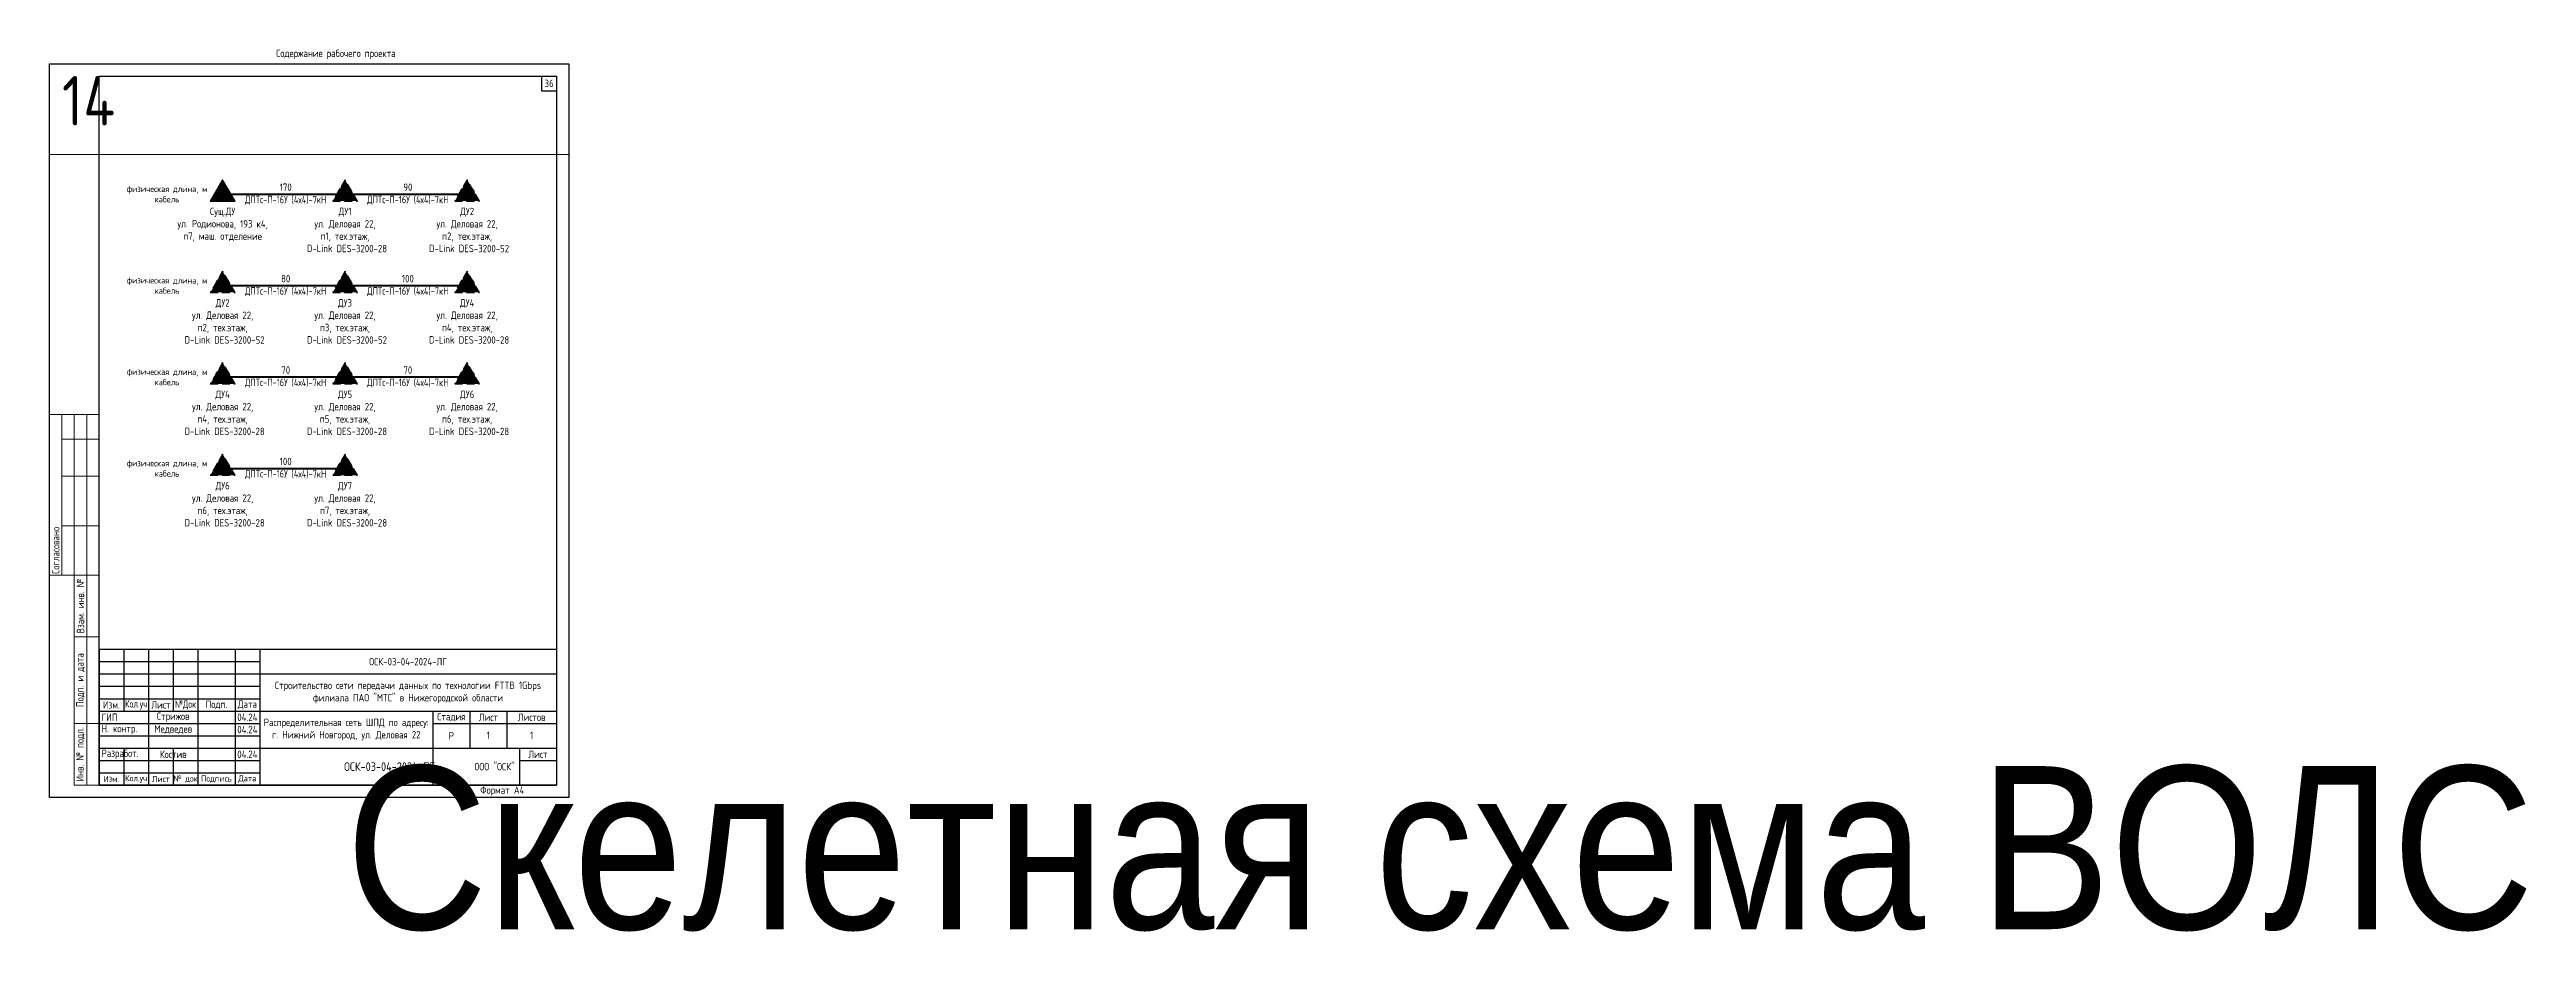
# Paper-space layout '14' of a CAD drawing. Extents: x 0 to 1002, y -54 to 303.
# The model-space entities are those that its viewports show. They can reach past a viewport. Long polylines and large blocks are cut down to what shows.
import ezdxf
from ezdxf.enums import TextEntityAlignment as Align

# ---------------------------------------------------------------- set-up
doc = ezdxf.new("R2018")
doc.units = 0
doc.header["$MEASUREMENT"] = 0
doc.linetypes.add('HIDDEN2', pattern=[4.7625, 3.175, -1.5875])
doc.layers.get('0').update_dxf_attribs({"linetype": 'CONTINUOUS'})
doc.layers.get('Defpoints').update_dxf_attribs({"linetype": 'CONTINUOUS'})
doc.layers.add('ВЭ', color=1, linetype='CONTINUOUS')
doc.styles.get("Standard").update_dxf_attribs({"font": ''})
doc.styles.add('мой', font='', dxfattribs={"width": 0.9, "height": 3})
doc.styles.get('Standard').set_extended_font_data('GOST Common')
doc.styles.get('мой').set_extended_font_data('GOST Common')

# ---------------------------------------------------------------- blocks, each defined once
blk = doc.blocks.new('*T56')
at = {"color": 0, "linetype": 'ByBlock', "lineweight": -2, "transparency": 16777216}
for p, q in [((0, 0), (6, 0)), ((0, 0), (0, -6)), ((6, 0), (6, -6)), ((0, -6), (6, -6))]:
    blk.add_line(p, q, dxfattribs=at)
blk = doc.blocks.new('*T54')
at = {"color": 0, "linetype": 'ByBlock', "lineweight": -2, "transparency": 16777216}
for p, q in [((0, 0), (185, 0)), ((0, 0), (0, -55)), ((10, 0), (10, -25)), ((20, 0), (20, -55)), ((30, 0), (30, -25)), ((40, 0), (40, -55)), ((55, 0), (55, -55)), ((65, 0), (65, -55)), ((185, 0), (185, -55)), ((0, -5), (65, -5)), ((0, -10), (185, -10)), ((0, -15), (65, -15)), ((0, -20), (65, -20)), ((0, -25), (185, -25)), ((0, -30), (65, -30)), ((135, -25), (135, -55)), ((135, -30), (185, -30)), ((150, -25), (150, -40)), ((165, -25), (165, -40)), ((0, -35), (65, -35)), ((0, -40), (185, -40)), ((0, -45), (65, -45)), ((0, -50), (65, -50)), ((0, -55), (185, -55))]:
    blk.add_line(p, q, dxfattribs=at)
at = {"color": 0, "transparency": 16777216, "char_height": 3, "style": 'мой'}
for s, insert, width, attachment_point in [('ОСК-03-04-2024-ЛГ', (125, -5), 119, 5), ('Строительство сети передачи данных по технологии FTTB 1Gbps филиала ПАО "МТС" в Нижегородской области', (125, -17.5), 119, 5), ('ГИП', (1, -27.5), 18, 4), ('Изм.', (5, -22.5), 10, 5), ('{\\W0.7;Кол.уч}', (15, -22.5), 10, 5), ('Лист', (25, -22.5), 9, 5), ('Стрижов', (30, -27.5), 19, 5), ('{\\W0.75;№Док}', (35, -22.5), 10, 5), ('Подп.', (47.5, -22.5), 15, 5), ('Дата', (60, -22.5), 10, 5), ('04.24', (60, -27.5), 9, 5), ('Распределительная сеть ШПД по адресу: г. Нижний Новгород, ул. Деловая 22 ', (100, -32.5), 69, 5), ('Стадия', (142.5, -27.5), 14, 5), ('Лист', (157.5, -27.5), 14, 5), ('Листов', (175, -27.5), 19, 5), ('Н. контр.', (1, -32.5), 18, 4), ('Медведев', (30, -32.5), 19, 5), ('04.24', (60, -32.5), 9, 5), ('Р', (142.5, -35), 14, 5), ('Разработ.', (1, -42.5), 18, 4), ('Костив', (30, -42.5), 19, 5), ('04.24', (60, -42.5), 9, 5), ('ООО "ОСК"', (160, -47.5), 49, 5)]:
    blk.add_mtext(s, dxfattribs=dict(at, insert=insert, width=width, attachment_point=attachment_point))
blk = doc.blocks.new('*T55')
at = {"color": 0, "linetype": 'ByBlock', "lineweight": 30, "transparency": 16777216}
for p, q in [((0, 0), (185, 0)), ((0, 0), (0, -15)), ((10, 0), (10, -15)), ((20, 0), (20, -15)), ((30, 0), (30, -15)), ((40, 0), (40, -15)), ((55, 0), (55, -15)), ((65, 0), (65, -15)), ((185, 0), (185, -15)), ((0, -15), (185, -15))]:
    blk.add_line(p, q, dxfattribs=at)
at = {"color": 0, "linetype": 'ByBlock', "lineweight": -2, "transparency": 16777216}
for p, q in [((170, 0), (170, -15)), ((0, -5), (65, -5)), ((0, -10), (65, -10)), ((170, -5), (185, -5))]:
    blk.add_line(p, q, dxfattribs=at)
at = {"color": 0, "lineweight": 18, "transparency": 16777216, "attachment_point": 5, "style": 'мой'}
for s, insert, char_height, width in [('ОСК-03-04-2024-ЛГ', (117.5, -7.5), 3.5, 104), ('Лист', (177.5, -2.5), 3, 14), ('Изм.', (5, -12.5), 2.5, 9), ('Кол.уч', (15, -12.5), 2.5, 9), ('Лист', (25, -12.5), 2.5, 9), ('№ док', (35, -12.5), 2.5, 9), ('Подпись', (47.5, -12.5), 2.5, 14), ('Дата', (60, -12.5), 2.5, 9)]:
    blk.add_mtext(s, dxfattribs=dict(at, insert=insert, char_height=char_height, width=width))
blk = doc.blocks.new('*U53')
at = {"lineweight": 13}
for p, q in [((0, 90), (0, 155)), ((0, 155), (20, 155)), ((5, 90), (5, 155)), ((10, 90), (10, 155)), ((15, 90), (15, 155)), ((20, 90), (20, 155)), ((5, 145), (20, 145)), ((5, 130), (20, 130)), ((5, 110), (20, 110)), ((0, 90), (20, 90)), ((10, 5), (10, 90)), ((10, 90), (20, 90)), ((15, 5), (15, 90)), ((20, 5), (20, 90)), ((10, 65), (20, 65)), ((10, 30), (20, 30)), ((10, 5), (20, 5)), ((10, 5), (10, 5))]:
    blk.add_line(p, q, dxfattribs=at)
at = {"color": 8, "lineweight": 0}
blk.add_line((0, 90), (0, 90), dxfattribs=at)
for points in [[(0, 297), (210, 297), (210, 0), (0, 0)], [(20, 292), (205, 292), (205, 5), (20, 5)]]:
    blk.add_lwpolyline(points, close=True)
for name, p in [('*T56', (199, 292)), ('*T54', (20, 60)), ('*T55', (20, 20))]:
    blk.add_blockref(name, p)
at = {"lineweight": 9, "insert": (2.5, 90.5), "char_height": 3, "width": 64, "attachment_point": 4, "rotation": 90, "style": 'мой'}
blk.add_mtext('{\\C256;Согласовано}', dxfattribs=at)
at = {"lineweight": 13, "char_height": 3, "attachment_point": 5, "rotation": 90, "style": 'мой'}
for s, insert, width in [('Взам. инв. №', (12.5, 77.5), 24), ('Подп. и дата', (12.5, 47.5), 34), ('Инв. № подл.', (12.5, 17.5), 24)]:
    blk.add_mtext(s, dxfattribs=dict(at, insert=insert, width=width))
at = {"insert": (174.2, 4.5), "char_height": 3, "width": 40.585, "attachment_point": 1, "style": 'мой'}
blk.add_mtext('Формат', dxfattribs=at)
at = {"style": 'мой', "width": 0.9}
for tag, p in [('лист', (202, 289)), ('НОМЕР_ЛИСТА', (177.5, 25.3)), ('К_ЛИСТОВ', (195, 25.3))]:
    blk.add_attdef(tag, text='', height=3, dxfattribs=at).set_placement(p, align=Align.MIDDLE_CENTER)
at = {"color": 7, "lineweight": 0, "ltscale": 0.1, "style": 'мой', "width": 0.9}
blk.add_attdef('ШИФР_ПРОЕКТА', text='', height=3, dxfattribs=at).set_placement((163, 55), align=Align.MIDDLE_LEFT)
at = {"lineweight": 30, "width": 0.9}
blk.add_attdef('НАЗВАНИЕ_ЛИСТА', text='', height=3, dxfattribs=at).set_placement((119.8, 12.7), align=Align.MIDDLE_CENTER)
at = {"style": 'мой', "width": 0.9}
blk.add_attdef('ФОРМАТ', text='', height=3, dxfattribs=at).set_placement((187.9, 3), align=Align.MIDDLE_LEFT)
blk = doc.blocks.new('*T15')
at = {"layer": 'Defpoints', "color": 8, "linetype": 'ByBlock', "lineweight": 0, "transparency": 16777216}
for p, q in [((0, 0), (7018, 0)), ((0, 0), (0, -36.7)), ((242, 0), (242, -36.7)), ((484, 0), (484, -36.7)), ((726, 0), (726, -36.7)), ((968, 0), (968, -36.7)), ((1210, 0), (1210, -36.7)), ((1452, 0), (1452, -36.7)), ((1694, 0), (1694, -36.7)), ((1936, 0), (1936, -36.7)), ((2178, 0), (2178, -36.7)), ((2420, 0), (2420, -36.7)), ((2662, 0), (2662, -36.7)), ((2904, 0), (2904, -36.7)), ((3146, 0), (3146, -36.7)), ((3388, 0), (3388, -36.7)), ((3630, 0), (3630, -36.7)), ((3872, 0), (3872, -36.7)), ((4114, 0), (4114, -36.7)), ((4356, 0), (4356, -36.7)), ((4598, 0), (4598, -36.7)), ((4840, 0), (4840, -36.7)), ((5082, 0), (5082, -36.7)), ((5324, 0), (5324, -36.7)), ((5566, 0), (5566, -36.7)), ((5808, 0), (5808, -36.7)), ((6050, 0), (6050, -36.7)), ((6292, 0), (6292, -36.7)), ((6534, 0), (6534, -36.7)), ((6776, 0), (6776, -36.7)), ((0, -36.7), (7018, -36.7))]:
    blk.add_line(p, q, dxfattribs=at)
at = {"layer": 'Defpoints', "color": 0, "linetype": 'ByBlock', "lineweight": -2, "transparency": 16777216}
blk.add_line((7018, 0), (7018, -36.7), dxfattribs=at)
at = {"layer": 'Defpoints', "color": 5, "linetype": 'Continuous', "lineweight": 0, "transparency": 16777216, "char_height": 20, "width": 232, "attachment_point": 1, "style": 'мой'}
for s, insert in [('1', (5, -5)), ('2', (247, -5)), ('3', (489, -5)), ('4', (731, -5)), ('5', (973, -5)), ('6', (1215, -5)), ('7', (1457, -5)), ('8', (1699, -5)), ('9', (1941, -5)), ('10', (2183, -5)), ('11', (2425, -5)), ('12', (2667, -5)), ('13', (2909, -5)), ('14', (3151, -5)), ('16', (3393, -5)), ('17', (3635, -5)), ('18', (3877, -5)), ('19', (4119, -5)), ('{\\fGOST Common|b0|i0|c204|p34;24', (4361, -5)), ('25', (4603, -5)), ('23', (4845, -5)), ('28', (5087, -5)), ('29', (5329, -5)), ('33', (5571, -5)), ('34', (5813, -5)), ('35', (6055, -5)), ('36', (6297, -5)), ('37', (6539, -5)), ('38', (6781, -5))]:
    blk.add_mtext(s, dxfattribs=dict(at, insert=insert))
blk = doc.blocks.new('*U16')
at = {"layer": 'ВЭ', "color": 250, "linetype": 'ByBlock', "lineweight": 18}
blk.add_lwpolyline([(-105, -148.5), (105, -148.5), (105, 148.5), (-105, 148.5), (-105, -148.5)], dxfattribs=at)
blk = doc.blocks.new('*U17')
at = {"layer": 'Defpoints', "color": 0, "linetype": 'ByBlock', "lineweight": -2, "transparency": 16777216}
blk.add_blockref('*U16', (3146, 0), dxfattribs=at)
blk = doc.blocks.new('*U64')
at = {"linetype": 'Continuous', "lineweight": 15, "true_color": 0xffffff}
h = blk.add_hatch(color=7, dxfattribs=at)
h.dxf.hatch_style = 1
h.paths.add_polyline_path([(7.3, 4.6), (5, 8.6), (0, 0), (5, 0, -0.412623), (2.1, 2.9, -0.727408)])
h.paths.add_polyline_path([(7.6, 4.1, -0.10842), (7.9, 2.9, -0.412623), (5, 0), (10, 0)])
h = blk.add_hatch(color=7, dxfattribs=at)
h.dxf.hatch_style = 1
h.paths.add_polyline_path([(2.1, 2.9, 1), (7.9, 2.9, 0.10842), (7.6, 4.1), (7.3, 4.6, 0.727408)])
at = {"color": 7, "linetype": 'HIDDEN2'}
blk.add_lwpolyline([(0, 0), (10, 0), (5, 8.6)], close=True, dxfattribs=at)
blk.add_circle((5, 2.9), 2.88)
at = {"color": 7, "linetype": 'Continuous', "lineweight": 20, "style": 'мой', "width": 0.9}
blk.add_attdef('ПОРТ1', text='', height=3, dxfattribs=at).set_placement((2, 6), align=Align.RIGHT)
blk.add_attdef('ПОРТ2', (8, 6), '', height=3, dxfattribs=at)
blk = doc.blocks.new('*U63')
at = {"linetype": 'Continuous', "lineweight": 15, "true_color": 0xffffff}
h = blk.add_hatch(color=7, dxfattribs=at)
h.dxf.hatch_style = 1
h.paths.add_polyline_path([(7.3, 4.6), (5, 8.6), (0, 0), (5, 0, -0.412623), (2.1, 2.9, -0.727408)])
h.paths.add_polyline_path([(7.6, 4.1, -0.10842), (7.9, 2.9, -0.412623), (5, 0), (10, 0)])
h = blk.add_hatch(color=7, dxfattribs=at)
h.dxf.hatch_style = 1
h.paths.add_polyline_path([(2.1, 2.9, 1), (7.9, 2.9, 0.10842), (7.6, 4.1), (7.3, 4.6, 0.727408)])
at = {"color": 7}
blk.add_lwpolyline([(0, 0), (10, 0), (5, 8.6)], close=True, dxfattribs=at)
blk.add_circle((5, 2.9), 2.88)
at = {"color": 7, "linetype": 'Continuous', "lineweight": 20, "style": 'мой', "width": 0.9}
blk.add_attdef('ПОРТ1', text='', height=3, dxfattribs=at).set_placement((2, 6), align=Align.RIGHT)
blk.add_attdef('ПОРТ2', (8, 6), '', height=3, dxfattribs=at)

msp = doc.modelspace()

# ---------------------------------------------------------------- linework, layer by layer
at = {"color": 7, "linetype": 'Continuous', "lineweight": 40}
for points in [[(9994.1, 3919.2), (10089.9, 3919.2)], [(9994.1, 3882.2), (10089.9, 3882.2)], [(9994.1, 3845.2), (10089.9, 3845.2)], [(9994.1, 3808.2), (10040.5, 3808.2)]]:
    msp.add_lwpolyline(points, dxfattribs=at)

# ---------------------------------------------------------------- block references
msp.add_blockref('*T15', (6775, 3972))
at = {"color": 7, "linetype": 'Continuous', "lineweight": 15}
for name, p in [('*U63', (9986, 3916.4)), ('*U64', (10035.5, 3916.4)), ('*U64', (10084.9, 3916.4)), ('*U64', (9986, 3879.4)), ('*U64', (10035.5, 3879.4)), ('*U64', (10084.9, 3879.4)), ('*U64', (9986, 3842.4)), ('*U64', (10035.5, 3842.4)), ('*U64', (10084.9, 3842.4)), ('*U64', (9986, 3805.4)), ('*U64', (10035.5, 3805.4))]:
    msp.add_blockref(name, p, dxfattribs=at)
at = {"layer": 'Defpoints'}
msp.add_blockref('*U17', (6880, 3823.5), dxfattribs=at)

# ---------------------------------------------------------------- texts
at = {"color": 7, "rotation": 359.8616, "style": 'мой'}
for s, insert, char_height, width, attachment_point in [('\\pxqc;физическая длина, м\\Pкабель ', (9968.5, 3919.2), 2.5, 37.617, 5), ('\\pxqc;170\\P\\pq*;{\\fGOST Common|b0|i0|c204|p34;\\W0.8;ДПТс-П-16У (4х4)-7кН}', (10016.5, 3919.2), 3, 47.646, 5), ('\\pxqc;90\\P\\pq*;{\\fGOST Common|b0|i0|c204|p34;\\W0.8;ДПТс-П-16У (4х4)-7кН}', (10065.9, 3919.2), 3, 47.646, 5), ('\\pxqc;{\\fGOST Common|b0|i0|c204|p34;Сущ.ДУ}\\P{\\fGOST Common|b0|i0|c204|p34;ул. Родионова, 193 к4},  \\P{\\fGOST Common|b0|i0|c204|p34;п7}, {\\fGOST Common|b0|i0|c204|p34;маш. отделение}', (9991, 3913.7), 3, 43.337, 2), ('\\pxqc;{\\fGOST Common|b0|i0|c204|p34;ДУ1}\\P{\\fGOST Common|b0|i0|c204|p34;ул. Деловая 22},  \\P{\\fGOST Common|b0|i0|c204|p34;п}1, {\\fGOST Common|b0|i0|c204|p34;тех.этаж},\\P {\\C0;D-Link DES-3200-28}', (10040.5, 3913.7), 3, 52.828, 2), ('\\pxqc;{\\fGOST Common|b0|i0|c204|p34;ДУ2}\\P{\\fGOST Common|b0|i0|c204|p34;ул. Деловая 22},  \\P{\\fGOST Common|b0|i0|c204|p34;п}2, {\\fGOST Common|b0|i0|c204|p34;тех.этаж},\\P {\\C0;D-Link DES-3200-52}', (10089.9, 3913.7), 3, 46.072, 2), ('\\pxqc;физическая длина, м\\Pкабель ', (9968.5, 3882.2), 2.5, 37.617, 5), ('\\pxqc;80\\P\\pq*;{\\fGOST Common|b0|i0|c204|p34;\\W0.8;ДПТс-П-16У (4х4)-7кН}', (10016.5, 3882.2), 3, 47.646, 5), ('\\pxqc;100\\P\\pq*;{\\fGOST Common|b0|i0|c204|p34;\\W0.8;ДПТс-П-16У (4х4)-7кН}', (10065.9, 3882.2), 3, 47.646, 5), ('\\pxqc;{\\fGOST Common|b0|i0|c204|p34;ДУ2}\\P{\\fGOST Common|b0|i0|c204|p34;ул. Деловая 22},  \\P{\\fGOST Common|b0|i0|c204|p34;п}2, {\\fGOST Common|b0|i0|c204|p34;тех.этаж},\\P {\\C0;D-Link DES-3200-52}', (9991, 3876.7), 3, 43.337, 2), ('\\pxqc;{\\fGOST Common|b0|i0|c204|p34;ДУ3}\\P{\\fGOST Common|b0|i0|c204|p34;ул. Деловая 22},  \\P{\\fGOST Common|b0|i0|c204|p34;п}3, {\\fGOST Common|b0|i0|c204|p34;тех.этаж},\\P {\\C0;D-Link DES-3200-52}', (10040.5, 3876.7), 3, 46.072, 2), ('\\pxqc;{\\fGOST Common|b0|i0|c204|p34;ДУ4}\\P{\\fGOST Common|b0|i0|c204|p34;ул. Деловая 22},  \\P{\\fGOST Common|b0|i0|c204|p34;п}4, {\\fGOST Common|b0|i0|c204|p34;тех.этаж},\\P {\\C0;D-Link DES-3200-28}', (10089.9, 3876.7), 3, 46.072, 2), ('\\pxqc;физическая длина, м\\Pкабель ', (9968.5, 3845.2), 2.5, 37.617, 5), ('\\pxqc;70\\P\\pq*;{\\fGOST Common|b0|i0|c204|p34;\\W0.8;ДПТс-П-16У (4х4)-7кН}', (10016.5, 3845.2), 3, 47.646, 5), ('\\pxqc;70\\P\\pq*;{\\fGOST Common|b0|i0|c204|p34;\\W0.8;ДПТс-П-16У (4х4)-7кН}', (10065.9, 3845.2), 3, 47.646, 5), ('\\pxqc;{\\fGOST Common|b0|i0|c204|p34;ДУ4}\\P{\\fGOST Common|b0|i0|c204|p34;ул. Деловая 22},  \\P{\\fGOST Common|b0|i0|c204|p34;п}4, {\\fGOST Common|b0|i0|c204|p34;тех.этаж},\\P {\\C0;D-Link DES-3200-28}', (9991, 3839.7), 3, 43.337, 2), ('\\pxqc;{\\fGOST Common|b0|i0|c204|p34;ДУ5}\\P{\\fGOST Common|b0|i0|c204|p34;ул. Деловая 22},  \\P{\\fGOST Common|b0|i0|c204|p34;п}5, {\\fGOST Common|b0|i0|c204|p34;тех.этаж},\\P {\\C0;D-Link DES-3200-28}', (10040.5, 3839.7), 3, 46.072, 2), ('\\pxqc;{\\fGOST Common|b0|i0|c204|p34;ДУ6}\\P{\\fGOST Common|b0|i0|c204|p34;ул. Деловая 22},  \\P{\\fGOST Common|b0|i0|c204|p34;п}6, {\\fGOST Common|b0|i0|c204|p34;тех.этаж},\\P {\\C0;D-Link DES-3200-28}', (10089.9, 3839.7), 3, 46.072, 2), ('\\pxqc;физическая длина, м\\Pкабель ', (9968.5, 3808.2), 2.5, 37.617, 5), ('\\pxqc;100\\P\\pq*;{\\fGOST Common|b0|i0|c204|p34;\\W0.8;ДПТс-П-16У (4х4)-7кН}', (10016.5, 3808.2), 3, 47.646, 5), ('\\pxqc;{\\fGOST Common|b0|i0|c204|p34;ДУ6}\\P{\\fGOST Common|b0|i0|c204|p34;ул. Деловая 22},  \\P{\\fGOST Common|b0|i0|c204|p34;п}6, {\\fGOST Common|b0|i0|c204|p34;тех.этаж},\\P {\\C0;D-Link DES-3200-28}', (9991, 3802.7), 3, 43.337, 2), ('\\pxqc;{\\fGOST Common|b0|i0|c204|p34;ДУ7}\\P{\\fGOST Common|b0|i0|c204|p34;ул. Деловая 22},  \\P{\\fGOST Common|b0|i0|c204|p34;п}7, {\\fGOST Common|b0|i0|c204|p34;тех.этаж},\\P {\\C0;D-Link DES-3200-28}', (10040.5, 3802.7), 3, 46.072, 2)]:
    msp.add_mtext(s, dxfattribs=dict(at, insert=insert, char_height=char_height, width=width, attachment_point=attachment_point))

psp = doc.layouts.new('14')

# ---------------------------------------------------------------- block references
ref = psp.add_blockref('*U53', (0, 0))
ref.add_attrib('лист', '36', dxfattribs={"height": 3, "style": 'мой', "width": 0.9}).set_placement((202, 289), align=Align.MIDDLE_CENTER)
ref.add_attrib('НОМЕР_ЛИСТА', '1', dxfattribs={"height": 3, "style": 'мой', "width": 0.9}).set_placement((177.5, 25.2), align=Align.MIDDLE_CENTER)
ref.add_attrib('К_ЛИСТОВ', '1', dxfattribs={"height": 3, "style": 'мой', "width": 0.9}).set_placement((195, 25.2), align=Align.MIDDLE_CENTER)
lines = psp.add_mtext('\\W0.9000;Скелетная схема ВОЛС', dxfattribs={"insert": (119.8, 12.7), "char_height": 66, "attachment_point": 1})
ref.add_attrib('НАЗВАНИЕ_ЛИСТА', '', (119.8, 12.7)).embed_mtext(lines)
ref.add_attrib('Чертеж', 'Содержание рабочего проекта', dxfattribs={"height": 3, "style": 'мой', "width": 0.9}).set_placement((115.8, 301.2), align=Align.MIDDLE_CENTER)
ref.add_attrib('ФОРМАТ', 'А4', dxfattribs={"height": 3, "style": 'мой', "width": 0.9}).set_placement((187.8, 3), align=Align.MIDDLE_LEFT)

# ---------------------------------------------------------------- viewports
at = {"layer": 'ВЭ', "color": 1}
psp.add_viewport(center=(105, 148.5), size=(210, 297), view_center_point=(10026, 3823.5), view_height=297.01, dxfattribs=at)

doc.saveas('drawing.dxf')
